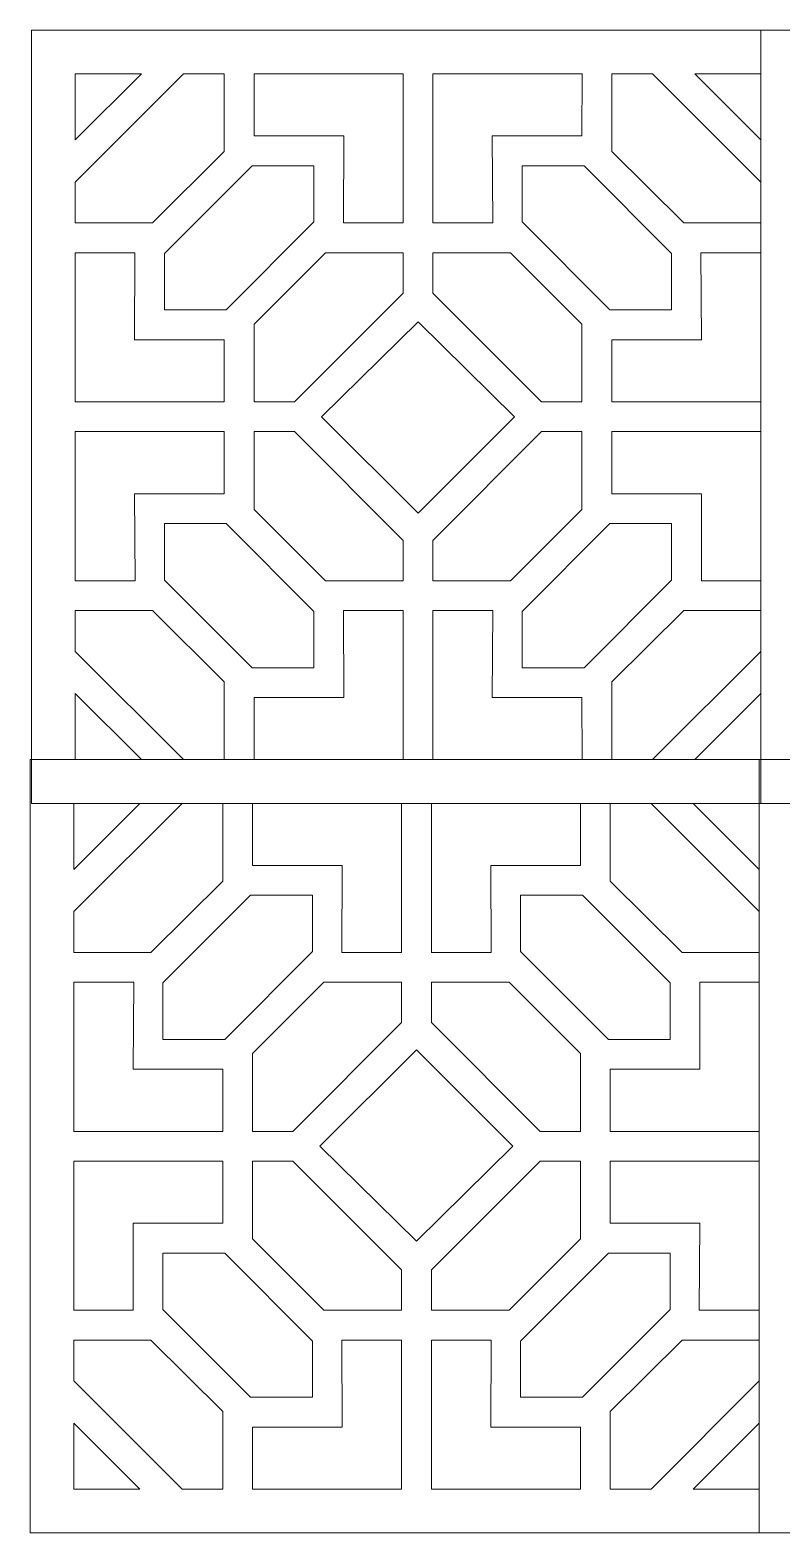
# Model space of a CAD drawing. Header units: centimetres. Extents: x -60 to 60, y -29 to 29.
# Drawn here: x -59.6 to -30.4, y -29.1 to 29.1 of the extents above; entities that cross this region are included whole.
import ezdxf

# ---------------------------------------------------------------- set-up
doc = ezdxf.new("R2010")
doc.units = ezdxf.units.CM
doc.header["$MEASUREMENT"] = 0
doc.layers.add('layer 1', color=7, linetype='Continuous')

msp = doc.modelspace()

# ---------------------------------------------------------------- linework, layer by layer
at = {"layer": 'layer 1', "color": 177, "lineweight": 9}
for points, knots in [([(-59.4996, 29.14902), (-59.4996, 29.14902), (-29.4996, 29.14968), (-29.4996, 29.14968), (-29.4996, 29.14968), (-29.4996, 29.14968), (-29.4996, -0.85032), (-29.4996, -0.85032), (-29.4996, -0.85032), (-29.4996, -0.85032), (-59.4996, -0.84966), (-59.4996, -0.84966), (-59.4996, -0.84966), (-59.4996, -0.84966), (-59.4996, 29.14902), (-59.4996, 29.14902)], [0, 0, 0, 0, 0.2, 0.2, 0.2, 0.2, 0.4, 0.4, 0.4, 0.4, 0.6, 0.6, 0.6, 0.6, 1, 1, 1, 1]), ([(-1.201, 29.14902), (-1.201, 29.14902), (-31.201, 29.14968), (-31.201, 29.14968), (-31.201, 29.14968), (-31.201, 29.14968), (-31.201, -0.85032), (-31.201, -0.85032), (-31.201, -0.85032), (-31.201, -0.85032), (-1.201, -0.84966), (-1.201, -0.84966), (-1.201, -0.84966), (-1.201, -0.84966), (-1.201, 29.14902), (-1.201, 29.14902)], [0, 0, 0, 0, 0.2, 0.2, 0.2, 0.2, 0.4, 0.4, 0.4, 0.4, 0.6, 0.6, 0.6, 0.6, 1, 1, 1, 1]), ([(-57.80098, 23.24938), (-57.80098, 23.24938), (-53.60144, 27.44848), (-53.60144, 27.44848), (-53.60144, 27.44848), (-53.60144, 27.44848), (-52.01971, 27.44848), (-52.01971, 27.44848), (-52.01971, 27.44848), (-52.01971, 27.44848), (-52.01971, 24.43427), (-52.01971, 24.43427), (-52.01971, 24.43427), (-52.01971, 24.43427), (-54.81073, 21.66667), (-54.81073, 21.66667), (-54.81073, 21.66667), (-54.81073, 21.66667), (-57.80098, 21.66667), (-57.80098, 21.66667), (-57.80098, 21.66667), (-57.80098, 21.66667), (-57.80098, 23.24938), (-57.80098, 23.24938)], [0, 0, 0, 0, 0.14285714, 0.14285714, 0.14285714, 0.14285714, 0.28571429, 0.28571429, 0.28571429, 0.28571429, 0.42857143, 0.42857143, 0.42857143, 0.42857143, 0.57142857, 0.57142857, 0.57142857, 0.57142857, 0.71428571, 0.71428571, 0.71428571, 0.71428571, 1, 1, 1, 1]), ([(-57.80098, 24.88516), (-57.80098, 24.88516), (-55.23775, 27.44848), (-55.23775, 27.44848), (-55.23775, 27.44848), (-55.23775, 27.44848), (-57.80098, 27.44848), (-57.80098, 27.44848), (-57.80098, 27.44848), (-57.80098, 27.44848), (-57.80098, 24.88516), (-57.80098, 24.88516)], [0, 0, 0, 0, 0.25, 0.25, 0.25, 0.25, 0.5, 0.5, 0.5, 0.5, 1, 1, 1, 1]), ([(-50.86319, 25.04051), (-50.86319, 25.04051), (-47.3811, 25.04126), (-47.3811, 25.04126), (-47.3811, 25.04126), (-47.3811, 25.04126), (-47.39801, 21.66667), (-47.39801, 21.66667), (-47.39801, 21.66667), (-47.39801, 21.66667), (-45.07924, 21.66667), (-45.07924, 21.66667), (-45.07924, 21.66667), (-45.07924, 21.66667), (-45.07925, 27.44848), (-45.07925, 27.44848), (-45.07925, 27.44848), (-45.07925, 27.44848), (-50.8632, 27.44848), (-50.8632, 27.44848), (-50.8632, 27.44848), (-50.8632, 27.44848), (-50.86319, 25.04051), (-50.86319, 25.04051)], [0, 0, 0, 0, 0.14285714, 0.14285714, 0.14285714, 0.14285714, 0.28571429, 0.28571429, 0.28571429, 0.28571429, 0.42857143, 0.42857143, 0.42857143, 0.42857143, 0.57142857, 0.57142857, 0.57142857, 0.57142857, 0.71428571, 0.71428571, 0.71428571, 0.71428571, 1, 1, 1, 1]), ([(-43.92273, 21.66729), (-43.92273, 21.66729), (-41.60397, 21.66729), (-41.60397, 21.66729), (-41.60397, 21.66729), (-41.60397, 21.66729), (-41.62088, 25.04189), (-41.62088, 25.04189), (-41.62088, 25.04189), (-41.62088, 25.04189), (-38.13879, 25.04114), (-38.13879, 25.04114), (-38.13879, 25.04114), (-38.13879, 25.04114), (-38.13878, 27.44912), (-38.13878, 27.44912), (-38.13878, 27.44912), (-38.13878, 27.44912), (-43.92273, 27.44911), (-43.92273, 27.44911), (-43.92273, 27.44911), (-43.92273, 27.44911), (-43.92273, 21.66729), (-43.92273, 21.66729)], [0, 0, 0, 0, 0.14285714, 0.14285714, 0.14285714, 0.14285714, 0.28571429, 0.28571429, 0.28571429, 0.28571429, 0.42857143, 0.42857143, 0.42857143, 0.42857143, 0.57142857, 0.57142857, 0.57142857, 0.57142857, 0.71428571, 0.71428571, 0.71428571, 0.71428571, 1, 1, 1, 1]), ([(-35.40054, 27.44912), (-35.40054, 27.44912), (-31.201, 23.25002), (-31.201, 23.25002), (-31.201, 23.25002), (-31.201, 23.25002), (-31.201, 21.6673), (-31.201, 21.6673), (-31.201, 21.6673), (-31.201, 21.6673), (-34.19125, 21.6673), (-34.19125, 21.6673), (-34.19125, 21.6673), (-34.19125, 21.6673), (-36.98227, 24.4349), (-36.98227, 24.4349), (-36.98227, 24.4349), (-36.98227, 24.4349), (-36.98227, 27.44912), (-36.98227, 27.44912), (-36.98227, 27.44912), (-36.98227, 27.44912), (-35.40054, 27.44912), (-35.40054, 27.44912)], [0, 0, 0, 0, 0.14285714, 0.14285714, 0.14285714, 0.14285714, 0.28571429, 0.28571429, 0.28571429, 0.28571429, 0.42857143, 0.42857143, 0.42857143, 0.42857143, 0.57142857, 0.57142857, 0.57142857, 0.57142857, 0.71428571, 0.71428571, 0.71428571, 0.71428571, 1, 1, 1, 1]), ([(-33.76423, 27.44912), (-33.76423, 27.44912), (-31.201, 24.88579), (-31.201, 24.88579), (-31.201, 24.88579), (-31.201, 24.88579), (-31.201, 27.44912), (-31.201, 27.44912), (-31.201, 27.44912), (-31.201, 27.44912), (-33.76423, 27.44912), (-33.76423, 27.44912)], [0, 0, 0, 0, 0.25, 0.25, 0.25, 0.25, 0.5, 0.5, 0.5, 0.5, 1, 1, 1, 1]), ([(-54.34244, 20.48318), (-54.34244, 20.48318), (-50.94129, 23.88474), (-50.94129, 23.88474), (-50.94129, 23.88474), (-50.94129, 23.88474), (-48.53937, 23.88468), (-48.53937, 23.88468), (-48.53937, 23.88468), (-48.53937, 23.88468), (-48.53937, 21.70394), (-48.53937, 21.70394), (-48.53937, 21.70394), (-48.53937, 21.70394), (-51.94669, 18.29332), (-51.94669, 18.29332), (-51.94669, 18.29332), (-51.94669, 18.29332), (-54.34252, 18.29331), (-54.34252, 18.29331), (-54.34252, 18.29331), (-54.34252, 18.29331), (-54.34244, 20.48318), (-54.34244, 20.48318)], [0, 0, 0, 0, 0.14285714, 0.14285714, 0.14285714, 0.14285714, 0.28571429, 0.28571429, 0.28571429, 0.28571429, 0.42857143, 0.42857143, 0.42857143, 0.42857143, 0.57142857, 0.57142857, 0.57142857, 0.57142857, 0.71428571, 0.71428571, 0.71428571, 0.71428571, 1, 1, 1, 1]), ([(-34.65954, 20.48382), (-34.65954, 20.48382), (-38.06069, 23.88537), (-38.06069, 23.88537), (-38.06069, 23.88537), (-38.06069, 23.88537), (-40.46261, 23.88531), (-40.46261, 23.88531), (-40.46261, 23.88531), (-40.46261, 23.88531), (-40.46261, 21.70458), (-40.46261, 21.70458), (-40.46261, 21.70458), (-40.46261, 21.70458), (-37.05529, 18.29396), (-37.05529, 18.29396), (-37.05529, 18.29396), (-37.05529, 18.29396), (-34.65946, 18.29395), (-34.65946, 18.29395), (-34.65946, 18.29395), (-34.65946, 18.29395), (-34.65954, 20.48382), (-34.65954, 20.48382)], [0, 0, 0, 0, 0.14285714, 0.14285714, 0.14285714, 0.14285714, 0.28571429, 0.28571429, 0.28571429, 0.28571429, 0.42857143, 0.42857143, 0.42857143, 0.42857143, 0.57142857, 0.57142857, 0.57142857, 0.57142857, 0.71428571, 0.71428571, 0.71428571, 0.71428571, 1, 1, 1, 1]), ([(-52.01971, 17.13686), (-52.01971, 17.13686), (-55.49895, 17.13675), (-55.49895, 17.13675), (-55.49895, 17.13675), (-55.49895, 17.13675), (-55.49702, 20.51003), (-55.49702, 20.51003), (-55.49702, 20.51003), (-55.49702, 20.51003), (-57.80098, 20.51004), (-57.80098, 20.51004), (-57.80098, 20.51004), (-57.80098, 20.51004), (-57.80098, 14.72548), (-57.80098, 14.72548), (-57.80098, 14.72548), (-57.80098, 14.72548), (-52.01971, 14.72548), (-52.01971, 14.72548), (-52.01971, 14.72548), (-52.01971, 14.72548), (-52.01971, 17.13686), (-52.01971, 17.13686)], [0, 0, 0, 0, 0.14285714, 0.14285714, 0.14285714, 0.14285714, 0.28571429, 0.28571429, 0.28571429, 0.28571429, 0.42857143, 0.42857143, 0.42857143, 0.42857143, 0.57142857, 0.57142857, 0.57142857, 0.57142857, 0.71428571, 0.71428571, 0.71428571, 0.71428571, 1, 1, 1, 1]), ([(-49.29671, 14.72548), (-49.29671, 14.72548), (-45.07925, 18.94311), (-45.07925, 18.94311), (-45.07925, 18.94311), (-45.07925, 18.94311), (-45.07925, 20.51003), (-45.07925, 20.51003), (-45.07925, 20.51003), (-45.07925, 20.51003), (-48.09367, 20.51252), (-48.09367, 20.51252), (-48.09367, 20.51252), (-48.09367, 20.51252), (-50.86319, 17.74309), (-50.86319, 17.74309), (-50.86319, 17.74309), (-50.86319, 17.74309), (-50.86319, 14.72548), (-50.86319, 14.72548), (-50.86319, 14.72548), (-50.86319, 14.72548), (-49.29671, 14.72548), (-49.29671, 14.72548)], [0, 0, 0, 0, 0.14285714, 0.14285714, 0.14285714, 0.14285714, 0.28571429, 0.28571429, 0.28571429, 0.28571429, 0.42857143, 0.42857143, 0.42857143, 0.42857143, 0.57142857, 0.57142857, 0.57142857, 0.57142857, 0.71428571, 0.71428571, 0.71428571, 0.71428571, 1, 1, 1, 1]), ([(-39.70527, 14.72612), (-39.70527, 14.72612), (-43.92273, 18.94375), (-43.92273, 18.94375), (-43.92273, 18.94375), (-43.92273, 18.94375), (-43.92273, 20.51067), (-43.92273, 20.51067), (-43.92273, 20.51067), (-43.92273, 20.51067), (-40.90831, 20.51315), (-40.90831, 20.51315), (-40.90831, 20.51315), (-40.90831, 20.51315), (-38.13879, 17.74373), (-38.13879, 17.74373), (-38.13879, 17.74373), (-38.13879, 17.74373), (-38.13879, 14.72612), (-38.13879, 14.72612), (-38.13879, 14.72612), (-38.13879, 14.72612), (-39.70527, 14.72612), (-39.70527, 14.72612)], [0, 0, 0, 0, 0.14285714, 0.14285714, 0.14285714, 0.14285714, 0.28571429, 0.28571429, 0.28571429, 0.28571429, 0.42857143, 0.42857143, 0.42857143, 0.42857143, 0.57142857, 0.57142857, 0.57142857, 0.57142857, 0.71428571, 0.71428571, 0.71428571, 0.71428571, 1, 1, 1, 1]), ([(-31.20098, 20.51067), (-31.20098, 20.51067), (-31.201, 14.72612), (-31.201, 14.72612), (-31.201, 14.72612), (-31.201, 14.72612), (-36.98227, 14.72612), (-36.98227, 14.72612), (-36.98227, 14.72612), (-36.98227, 14.72612), (-36.98228, 17.13748), (-36.98228, 17.13748), (-36.98228, 17.13748), (-36.98228, 17.13748), (-33.50303, 17.13738), (-33.50303, 17.13738), (-33.50303, 17.13738), (-33.50303, 17.13738), (-33.52891, 20.51146), (-33.52891, 20.51146), (-33.52891, 20.51146), (-33.52891, 20.51146), (-31.20098, 20.51067), (-31.20098, 20.51067)], [0, 0, 0, 0, 0.14285714, 0.14285714, 0.14285714, 0.14285714, 0.28571429, 0.28571429, 0.28571429, 0.28571429, 0.42857143, 0.42857143, 0.42857143, 0.42857143, 0.57142857, 0.57142857, 0.57142857, 0.57142857, 0.71428571, 0.71428571, 0.71428571, 0.71428571, 1, 1, 1, 1]), ([(-48.25044, 14.14876), (-48.25044, 14.14876), (-44.50251, 10.41098), (-44.50251, 10.41098), (-44.50251, 10.41098), (-44.50251, 10.41098), (-40.76145, 14.14853), (-40.76145, 14.14853), (-40.76145, 14.14853), (-40.76145, 14.14853), (-44.50257, 17.82786), (-44.50257, 17.82786), (-44.50257, 17.82786), (-44.50257, 17.82786), (-48.25044, 14.14876), (-48.25044, 14.14876)], [0, 0, 0, 0, 0.2, 0.2, 0.2, 0.2, 0.4, 0.4, 0.4, 0.4, 0.6, 0.6, 0.6, 0.6, 1, 1, 1, 1]), ([(-52.01971, 13.57276), (-52.01971, 13.57276), (-57.80098, 13.57276), (-57.80098, 13.57276), (-57.80098, 13.57276), (-57.80098, 13.57276), (-57.80098, 7.7882), (-57.80098, 7.7882), (-57.80098, 7.7882), (-57.80098, 7.7882), (-55.47226, 7.78821), (-55.47226, 7.78821), (-55.47226, 7.78821), (-55.47226, 7.78821), (-55.49895, 11.16149), (-55.49895, 11.16149), (-55.49895, 11.16149), (-55.49895, 11.16149), (-52.0197, 11.1614), (-52.0197, 11.1614), (-52.0197, 11.1614), (-52.0197, 11.1614), (-52.01971, 13.57276), (-52.01971, 13.57276)], [0, 0, 0, 0, 0.14285714, 0.14285714, 0.14285714, 0.14285714, 0.28571429, 0.28571429, 0.28571429, 0.28571429, 0.42857143, 0.42857143, 0.42857143, 0.42857143, 0.57142857, 0.57142857, 0.57142857, 0.57142857, 0.71428571, 0.71428571, 0.71428571, 0.71428571, 1, 1, 1, 1]), ([(-49.29671, 13.57276), (-49.29671, 13.57276), (-45.07925, 9.35513), (-45.07925, 9.35513), (-45.07925, 9.35513), (-45.07925, 9.35513), (-45.07925, 7.78821), (-45.07925, 7.78821), (-45.07925, 7.78821), (-45.07925, 7.78821), (-48.09367, 7.78572), (-48.09367, 7.78572), (-48.09367, 7.78572), (-48.09367, 7.78572), (-50.86319, 10.55515), (-50.86319, 10.55515), (-50.86319, 10.55515), (-50.86319, 10.55515), (-50.86319, 13.57276), (-50.86319, 13.57276), (-50.86319, 13.57276), (-50.86319, 13.57276), (-49.29671, 13.57276), (-49.29671, 13.57276)], [0, 0, 0, 0, 0.14285714, 0.14285714, 0.14285714, 0.14285714, 0.28571429, 0.28571429, 0.28571429, 0.28571429, 0.42857143, 0.42857143, 0.42857143, 0.42857143, 0.57142857, 0.57142857, 0.57142857, 0.57142857, 0.71428571, 0.71428571, 0.71428571, 0.71428571, 1, 1, 1, 1]), ([(-40.90831, 7.78509), (-40.90831, 7.78509), (-38.13879, 10.55451), (-38.13879, 10.55451), (-38.13879, 10.55451), (-38.13879, 10.55451), (-38.13879, 13.57211), (-38.13879, 13.57211), (-38.13879, 13.57211), (-38.13879, 13.57211), (-39.70527, 13.57212), (-39.70527, 13.57212), (-39.70527, 13.57212), (-39.70527, 13.57212), (-43.92273, 9.35449), (-43.92273, 9.35449), (-43.92273, 9.35449), (-43.92273, 9.35449), (-43.92274, 7.78757), (-43.92274, 7.78757), (-43.92274, 7.78757), (-43.92274, 7.78757), (-40.90831, 7.78509), (-40.90831, 7.78509)], [0, 0, 0, 0, 0.14285714, 0.14285714, 0.14285714, 0.14285714, 0.28571429, 0.28571429, 0.28571429, 0.28571429, 0.42857143, 0.42857143, 0.42857143, 0.42857143, 0.57142857, 0.57142857, 0.57142857, 0.57142857, 0.71428571, 0.71428571, 0.71428571, 0.71428571, 1, 1, 1, 1]), ([(-36.98227, 13.57212), (-36.98227, 13.57212), (-31.201, 13.57212), (-31.201, 13.57212), (-31.201, 13.57212), (-31.201, 13.57212), (-31.20098, 7.78757), (-31.20098, 7.78757), (-31.20098, 7.78757), (-31.20098, 7.78757), (-33.50218, 7.78757), (-33.50218, 7.78757), (-33.50218, 7.78757), (-33.50218, 7.78757), (-33.50303, 11.16086), (-33.50303, 11.16086), (-33.50303, 11.16086), (-33.50303, 11.16086), (-36.98228, 11.16076), (-36.98228, 11.16076), (-36.98228, 11.16076), (-36.98228, 11.16076), (-36.98227, 13.57212), (-36.98227, 13.57212)], [0, 0, 0, 0, 0.14285714, 0.14285714, 0.14285714, 0.14285714, 0.28571429, 0.28571429, 0.28571429, 0.28571429, 0.42857143, 0.42857143, 0.42857143, 0.42857143, 0.57142857, 0.57142857, 0.57142857, 0.57142857, 0.71428571, 0.71428571, 0.71428571, 0.71428571, 1, 1, 1, 1]), ([(-54.34244, 7.81506), (-54.34244, 7.81506), (-50.94129, 4.4135), (-50.94129, 4.4135), (-50.94129, 4.4135), (-50.94129, 4.4135), (-48.53937, 4.41356), (-48.53937, 4.41356), (-48.53937, 4.41356), (-48.53937, 4.41356), (-48.53937, 6.5943), (-48.53937, 6.5943), (-48.53937, 6.5943), (-48.53937, 6.5943), (-51.94669, 10.00492), (-51.94669, 10.00492), (-51.94669, 10.00492), (-51.94669, 10.00492), (-54.34252, 10.00493), (-54.34252, 10.00493), (-54.34252, 10.00493), (-54.34252, 10.00493), (-54.34244, 7.81506), (-54.34244, 7.81506)], [0, 0, 0, 0, 0.14285714, 0.14285714, 0.14285714, 0.14285714, 0.28571429, 0.28571429, 0.28571429, 0.28571429, 0.42857143, 0.42857143, 0.42857143, 0.42857143, 0.57142857, 0.57142857, 0.57142857, 0.57142857, 0.71428571, 0.71428571, 0.71428571, 0.71428571, 1, 1, 1, 1]), ([(-34.65954, 7.81442), (-34.65954, 7.81442), (-38.06069, 4.41287), (-38.06069, 4.41287), (-38.06069, 4.41287), (-38.06069, 4.41287), (-40.46261, 4.41293), (-40.46261, 4.41293), (-40.46261, 4.41293), (-40.46261, 4.41293), (-40.46261, 6.59366), (-40.46261, 6.59366), (-40.46261, 6.59366), (-40.46261, 6.59366), (-37.05529, 10.00428), (-37.05529, 10.00428), (-37.05529, 10.00428), (-37.05529, 10.00428), (-34.65946, 10.00429), (-34.65946, 10.00429), (-34.65946, 10.00429), (-34.65946, 10.00429), (-34.65954, 7.81442), (-34.65954, 7.81442)], [0, 0, 0, 0, 0.14285714, 0.14285714, 0.14285714, 0.14285714, 0.28571429, 0.28571429, 0.28571429, 0.28571429, 0.42857143, 0.42857143, 0.42857143, 0.42857143, 0.57142857, 0.57142857, 0.57142857, 0.57142857, 0.71428571, 0.71428571, 0.71428571, 0.71428571, 1, 1, 1, 1]), ([(-57.80098, 6.63157), (-57.80098, 6.63157), (-57.80098, 5.04886), (-57.80098, 5.04886), (-57.80098, 5.04886), (-57.80098, 5.04886), (-53.60144, 0.84976), (-53.60144, 0.84976), (-53.60144, 0.84976), (-53.60144, 0.84976), (-52.01971, 0.84976), (-52.01971, 0.84976), (-52.01971, 0.84976), (-52.01971, 0.84976), (-52.01971, 3.86397), (-52.01971, 3.86397), (-52.01971, 3.86397), (-52.01971, 3.86397), (-54.81073, 6.63157), (-54.81073, 6.63157), (-54.81073, 6.63157), (-54.81073, 6.63157), (-57.80098, 6.63157), (-57.80098, 6.63157)], [0, 0, 0, 0, 0.14285714, 0.14285714, 0.14285714, 0.14285714, 0.28571429, 0.28571429, 0.28571429, 0.28571429, 0.42857143, 0.42857143, 0.42857143, 0.42857143, 0.57142857, 0.57142857, 0.57142857, 0.57142857, 0.71428571, 0.71428571, 0.71428571, 0.71428571, 1, 1, 1, 1]), ([(-50.86319, 3.25773), (-50.86319, 3.25773), (-47.3811, 3.25698), (-47.3811, 3.25698), (-47.3811, 3.25698), (-47.3811, 3.25698), (-47.39801, 6.63159), (-47.39801, 6.63159), (-47.39801, 6.63159), (-47.39801, 6.63159), (-45.07925, 6.63159), (-45.07925, 6.63159), (-45.07925, 6.63159), (-45.07925, 6.63159), (-45.07925, 0.84976), (-45.07925, 0.84976), (-45.07925, 0.84976), (-45.07925, 0.84976), (-50.8632, 0.84976), (-50.8632, 0.84976), (-50.8632, 0.84976), (-50.8632, 0.84976), (-50.86319, 3.25773), (-50.86319, 3.25773)], [0, 0, 0, 0, 0.14285714, 0.14285714, 0.14285714, 0.14285714, 0.28571429, 0.28571429, 0.28571429, 0.28571429, 0.42857143, 0.42857143, 0.42857143, 0.42857143, 0.57142857, 0.57142857, 0.57142857, 0.57142857, 0.71428571, 0.71428571, 0.71428571, 0.71428571, 1, 1, 1, 1]), ([(-43.92274, 6.63094), (-43.92274, 6.63094), (-41.60397, 6.63095), (-41.60397, 6.63095), (-41.60397, 6.63095), (-41.60397, 6.63095), (-41.62088, 3.25635), (-41.62088, 3.25635), (-41.62088, 3.25635), (-41.62088, 3.25635), (-38.13879, 3.25709), (-38.13879, 3.25709), (-38.13879, 3.25709), (-38.13879, 3.25709), (-38.13878, 0.84912), (-38.13878, 0.84912), (-38.13878, 0.84912), (-38.13878, 0.84912), (-43.92273, 0.84912), (-43.92273, 0.84912), (-43.92273, 0.84912), (-43.92273, 0.84912), (-43.92274, 6.63094), (-43.92274, 6.63094)], [0, 0, 0, 0, 0.14285714, 0.14285714, 0.14285714, 0.14285714, 0.28571429, 0.28571429, 0.28571429, 0.28571429, 0.42857143, 0.42857143, 0.42857143, 0.42857143, 0.57142857, 0.57142857, 0.57142857, 0.57142857, 0.71428571, 0.71428571, 0.71428571, 0.71428571, 1, 1, 1, 1]), ([(-31.201, 5.04822), (-31.201, 5.04822), (-35.40053, 0.84912), (-35.40053, 0.84912), (-35.40053, 0.84912), (-35.40053, 0.84912), (-36.98227, 0.84912), (-36.98227, 0.84912), (-36.98227, 0.84912), (-36.98227, 0.84912), (-36.98227, 3.86334), (-36.98227, 3.86334), (-36.98227, 3.86334), (-36.98227, 3.86334), (-34.19125, 6.63094), (-34.19125, 6.63094), (-34.19125, 6.63094), (-34.19125, 6.63094), (-31.201, 6.63094), (-31.201, 6.63094), (-31.201, 6.63094), (-31.201, 6.63094), (-31.201, 5.04822), (-31.201, 5.04822)], [0, 0, 0, 0, 0.14285714, 0.14285714, 0.14285714, 0.14285714, 0.28571429, 0.28571429, 0.28571429, 0.28571429, 0.42857143, 0.42857143, 0.42857143, 0.42857143, 0.57142857, 0.57142857, 0.57142857, 0.57142857, 0.71428571, 0.71428571, 0.71428571, 0.71428571, 1, 1, 1, 1]), ([(-57.80098, 3.41308), (-57.80098, 3.41308), (-55.23775, 0.84976), (-55.23775, 0.84976), (-55.23775, 0.84976), (-55.23775, 0.84976), (-57.80098, 0.84976), (-57.80098, 0.84976), (-57.80098, 0.84976), (-57.80098, 0.84976), (-57.80098, 3.41308), (-57.80098, 3.41308)], [0, 0, 0, 0, 0.25, 0.25, 0.25, 0.25, 0.5, 0.5, 0.5, 0.5, 1, 1, 1, 1]), ([(-33.76423, 0.84912), (-33.76423, 0.84912), (-31.201, 3.41245), (-31.201, 3.41245), (-31.201, 3.41245), (-31.201, 3.41245), (-31.201, 0.84912), (-31.201, 0.84912), (-31.201, 0.84912), (-31.201, 0.84912), (-33.76423, 0.84912), (-33.76423, 0.84912)], [0, 0, 0, 0, 0.25, 0.25, 0.25, 0.25, 0.5, 0.5, 0.5, 0.5, 1, 1, 1, 1]), ([(-59.55783, -29.14902), (-59.55783, -29.14902), (-29.55783, -29.14968), (-29.55783, -29.14968), (-29.55783, -29.14968), (-29.55783, -29.14968), (-29.55783, 0.85032), (-29.55783, 0.85032), (-29.55783, 0.85032), (-29.55783, 0.85032), (-59.55783, 0.84966), (-59.55783, 0.84966), (-59.55783, 0.84966), (-59.55783, 0.84966), (-59.55783, -29.14902), (-59.55783, -29.14902)], [0, 0, 0, 0, 0.2, 0.2, 0.2, 0.2, 0.4, 0.4, 0.4, 0.4, 0.6, 0.6, 0.6, 0.6, 1, 1, 1, 1]), ([(-1.25923, -29.14902), (-1.25923, -29.14902), (-31.25923, -29.14968), (-31.25923, -29.14968), (-31.25923, -29.14968), (-31.25923, -29.14968), (-31.25923, 0.85032), (-31.25923, 0.85032), (-31.25923, 0.85032), (-31.25923, 0.85032), (-1.25923, 0.84966), (-1.25923, 0.84966), (-1.25923, 0.84966), (-1.25923, 0.84966), (-1.25923, -29.14902), (-1.25923, -29.14902)], [0, 0, 0, 0, 0.2, 0.2, 0.2, 0.2, 0.4, 0.4, 0.4, 0.4, 0.6, 0.6, 0.6, 0.6, 1, 1, 1, 1]), ([(-57.85921, -3.41308), (-57.85921, -3.41308), (-55.29598, -0.84976), (-55.29598, -0.84976), (-55.29598, -0.84976), (-55.29598, -0.84976), (-57.85921, -0.84976), (-57.85921, -0.84976), (-57.85921, -0.84976), (-57.85921, -0.84976), (-57.85921, -3.41308), (-57.85921, -3.41308)], [0, 0, 0, 0, 0.25, 0.25, 0.25, 0.25, 0.5, 0.5, 0.5, 0.5, 1, 1, 1, 1]), ([(-57.85921, -6.63157), (-57.85921, -6.63157), (-57.85921, -5.04886), (-57.85921, -5.04886), (-57.85921, -5.04886), (-57.85921, -5.04886), (-53.65967, -0.84976), (-53.65967, -0.84976), (-53.65967, -0.84976), (-53.65967, -0.84976), (-52.07794, -0.84976), (-52.07794, -0.84976), (-52.07794, -0.84976), (-52.07794, -0.84976), (-52.07794, -3.86397), (-52.07794, -3.86397), (-52.07794, -3.86397), (-52.07794, -3.86397), (-54.86896, -6.63157), (-54.86896, -6.63157), (-54.86896, -6.63157), (-54.86896, -6.63157), (-57.85921, -6.63157), (-57.85921, -6.63157)], [0, 0, 0, 0, 0.14285714, 0.14285714, 0.14285714, 0.14285714, 0.28571429, 0.28571429, 0.28571429, 0.28571429, 0.42857143, 0.42857143, 0.42857143, 0.42857143, 0.57142857, 0.57142857, 0.57142857, 0.57142857, 0.71428571, 0.71428571, 0.71428571, 0.71428571, 1, 1, 1, 1]), ([(-50.92142, -3.25773), (-50.92142, -3.25773), (-47.43933, -3.25698), (-47.43933, -3.25698), (-47.43933, -3.25698), (-47.43933, -3.25698), (-47.45624, -6.63159), (-47.45624, -6.63159), (-47.45624, -6.63159), (-47.45624, -6.63159), (-45.13748, -6.63159), (-45.13748, -6.63159), (-45.13748, -6.63159), (-45.13748, -6.63159), (-45.13748, -0.84976), (-45.13748, -0.84976), (-45.13748, -0.84976), (-45.13748, -0.84976), (-50.92143, -0.84976), (-50.92143, -0.84976), (-50.92143, -0.84976), (-50.92143, -0.84976), (-50.92142, -3.25773), (-50.92142, -3.25773)], [0, 0, 0, 0, 0.14285714, 0.14285714, 0.14285714, 0.14285714, 0.28571429, 0.28571429, 0.28571429, 0.28571429, 0.42857143, 0.42857143, 0.42857143, 0.42857143, 0.57142857, 0.57142857, 0.57142857, 0.57142857, 0.71428571, 0.71428571, 0.71428571, 0.71428571, 1, 1, 1, 1]), ([(-43.98097, -6.63094), (-43.98097, -6.63094), (-41.6622, -6.63095), (-41.6622, -6.63095), (-41.6622, -6.63095), (-41.6622, -6.63095), (-41.67911, -3.25635), (-41.67911, -3.25635), (-41.67911, -3.25635), (-41.67911, -3.25635), (-38.19702, -3.25709), (-38.19702, -3.25709), (-38.19702, -3.25709), (-38.19702, -3.25709), (-38.19701, -0.84912), (-38.19701, -0.84912), (-38.19701, -0.84912), (-38.19701, -0.84912), (-43.98096, -0.84912), (-43.98096, -0.84912), (-43.98096, -0.84912), (-43.98096, -0.84912), (-43.98097, -6.63094), (-43.98097, -6.63094)], [0, 0, 0, 0, 0.14285714, 0.14285714, 0.14285714, 0.14285714, 0.28571429, 0.28571429, 0.28571429, 0.28571429, 0.42857143, 0.42857143, 0.42857143, 0.42857143, 0.57142857, 0.57142857, 0.57142857, 0.57142857, 0.71428571, 0.71428571, 0.71428571, 0.71428571, 1, 1, 1, 1]), ([(-31.25923, -5.04822), (-31.25923, -5.04822), (-35.45876, -0.84912), (-35.45876, -0.84912), (-35.45876, -0.84912), (-35.45876, -0.84912), (-37.0405, -0.84912), (-37.0405, -0.84912), (-37.0405, -0.84912), (-37.0405, -0.84912), (-37.0405, -3.86334), (-37.0405, -3.86334), (-37.0405, -3.86334), (-37.0405, -3.86334), (-34.24948, -6.63094), (-34.24948, -6.63094), (-34.24948, -6.63094), (-34.24948, -6.63094), (-31.25923, -6.63094), (-31.25923, -6.63094), (-31.25923, -6.63094), (-31.25923, -6.63094), (-31.25923, -5.04822), (-31.25923, -5.04822)], [0, 0, 0, 0, 0.14285714, 0.14285714, 0.14285714, 0.14285714, 0.28571429, 0.28571429, 0.28571429, 0.28571429, 0.42857143, 0.42857143, 0.42857143, 0.42857143, 0.57142857, 0.57142857, 0.57142857, 0.57142857, 0.71428571, 0.71428571, 0.71428571, 0.71428571, 1, 1, 1, 1]), ([(-33.82246, -0.84912), (-33.82246, -0.84912), (-31.25923, -3.41245), (-31.25923, -3.41245), (-31.25923, -3.41245), (-31.25923, -3.41245), (-31.25923, -0.84912), (-31.25923, -0.84912), (-31.25923, -0.84912), (-31.25923, -0.84912), (-33.82246, -0.84912), (-33.82246, -0.84912)], [0, 0, 0, 0, 0.25, 0.25, 0.25, 0.25, 0.5, 0.5, 0.5, 0.5, 1, 1, 1, 1]), ([(-54.40067, -7.81506), (-54.40067, -7.81506), (-50.99952, -4.4135), (-50.99952, -4.4135), (-50.99952, -4.4135), (-50.99952, -4.4135), (-48.5976, -4.41356), (-48.5976, -4.41356), (-48.5976, -4.41356), (-48.5976, -4.41356), (-48.5976, -6.5943), (-48.5976, -6.5943), (-48.5976, -6.5943), (-48.5976, -6.5943), (-52.00492, -10.00492), (-52.00492, -10.00492), (-52.00492, -10.00492), (-52.00492, -10.00492), (-54.40075, -10.00493), (-54.40075, -10.00493), (-54.40075, -10.00493), (-54.40075, -10.00493), (-54.40067, -7.81506), (-54.40067, -7.81506)], [0, 0, 0, 0, 0.14285714, 0.14285714, 0.14285714, 0.14285714, 0.28571429, 0.28571429, 0.28571429, 0.28571429, 0.42857143, 0.42857143, 0.42857143, 0.42857143, 0.57142857, 0.57142857, 0.57142857, 0.57142857, 0.71428571, 0.71428571, 0.71428571, 0.71428571, 1, 1, 1, 1]), ([(-34.71777, -7.81442), (-34.71777, -7.81442), (-38.11892, -4.41287), (-38.11892, -4.41287), (-38.11892, -4.41287), (-38.11892, -4.41287), (-40.52084, -4.41293), (-40.52084, -4.41293), (-40.52084, -4.41293), (-40.52084, -4.41293), (-40.52084, -6.59366), (-40.52084, -6.59366), (-40.52084, -6.59366), (-40.52084, -6.59366), (-37.11352, -10.00428), (-37.11352, -10.00428), (-37.11352, -10.00428), (-37.11352, -10.00428), (-34.71769, -10.00429), (-34.71769, -10.00429), (-34.71769, -10.00429), (-34.71769, -10.00429), (-34.71777, -7.81442), (-34.71777, -7.81442)], [0, 0, 0, 0, 0.14285714, 0.14285714, 0.14285714, 0.14285714, 0.28571429, 0.28571429, 0.28571429, 0.28571429, 0.42857143, 0.42857143, 0.42857143, 0.42857143, 0.57142857, 0.57142857, 0.57142857, 0.57142857, 0.71428571, 0.71428571, 0.71428571, 0.71428571, 1, 1, 1, 1]), ([(-52.07794, -13.57276), (-52.07794, -13.57276), (-57.85921, -13.57276), (-57.85921, -13.57276), (-57.85921, -13.57276), (-57.85921, -13.57276), (-57.85921, -7.7882), (-57.85921, -7.7882), (-57.85921, -7.7882), (-57.85921, -7.7882), (-55.53049, -7.78821), (-55.53049, -7.78821), (-55.53049, -7.78821), (-55.53049, -7.78821), (-55.55718, -11.16149), (-55.55718, -11.16149), (-55.55718, -11.16149), (-55.55718, -11.16149), (-52.07793, -11.1614), (-52.07793, -11.1614), (-52.07793, -11.1614), (-52.07793, -11.1614), (-52.07794, -13.57276), (-52.07794, -13.57276)], [0, 0, 0, 0, 0.14285714, 0.14285714, 0.14285714, 0.14285714, 0.28571429, 0.28571429, 0.28571429, 0.28571429, 0.42857143, 0.42857143, 0.42857143, 0.42857143, 0.57142857, 0.57142857, 0.57142857, 0.57142857, 0.71428571, 0.71428571, 0.71428571, 0.71428571, 1, 1, 1, 1]), ([(-49.35494, -13.57276), (-49.35494, -13.57276), (-45.13748, -9.35513), (-45.13748, -9.35513), (-45.13748, -9.35513), (-45.13748, -9.35513), (-45.13748, -7.78821), (-45.13748, -7.78821), (-45.13748, -7.78821), (-45.13748, -7.78821), (-48.1519, -7.78572), (-48.1519, -7.78572), (-48.1519, -7.78572), (-48.1519, -7.78572), (-50.92142, -10.55515), (-50.92142, -10.55515), (-50.92142, -10.55515), (-50.92142, -10.55515), (-50.92142, -13.57276), (-50.92142, -13.57276), (-50.92142, -13.57276), (-50.92142, -13.57276), (-49.35494, -13.57276), (-49.35494, -13.57276)], [0, 0, 0, 0, 0.14285714, 0.14285714, 0.14285714, 0.14285714, 0.28571429, 0.28571429, 0.28571429, 0.28571429, 0.42857143, 0.42857143, 0.42857143, 0.42857143, 0.57142857, 0.57142857, 0.57142857, 0.57142857, 0.71428571, 0.71428571, 0.71428571, 0.71428571, 1, 1, 1, 1]), ([(-40.96654, -7.78509), (-40.96654, -7.78509), (-38.19702, -10.55451), (-38.19702, -10.55451), (-38.19702, -10.55451), (-38.19702, -10.55451), (-38.19702, -13.57211), (-38.19702, -13.57211), (-38.19702, -13.57211), (-38.19702, -13.57211), (-39.7635, -13.57212), (-39.7635, -13.57212), (-39.7635, -13.57212), (-39.7635, -13.57212), (-43.98096, -9.35449), (-43.98096, -9.35449), (-43.98096, -9.35449), (-43.98096, -9.35449), (-43.98097, -7.78757), (-43.98097, -7.78757), (-43.98097, -7.78757), (-43.98097, -7.78757), (-40.96654, -7.78509), (-40.96654, -7.78509)], [0, 0, 0, 0, 0.14285714, 0.14285714, 0.14285714, 0.14285714, 0.28571429, 0.28571429, 0.28571429, 0.28571429, 0.42857143, 0.42857143, 0.42857143, 0.42857143, 0.57142857, 0.57142857, 0.57142857, 0.57142857, 0.71428571, 0.71428571, 0.71428571, 0.71428571, 1, 1, 1, 1]), ([(-37.0405, -13.57212), (-37.0405, -13.57212), (-31.25923, -13.57212), (-31.25923, -13.57212), (-31.25923, -13.57212), (-31.25923, -13.57212), (-31.25921, -7.78757), (-31.25921, -7.78757), (-31.25921, -7.78757), (-31.25921, -7.78757), (-33.56041, -7.78757), (-33.56041, -7.78757), (-33.56041, -7.78757), (-33.56041, -7.78757), (-33.56126, -11.16086), (-33.56126, -11.16086), (-33.56126, -11.16086), (-33.56126, -11.16086), (-37.04051, -11.16076), (-37.04051, -11.16076), (-37.04051, -11.16076), (-37.04051, -11.16076), (-37.0405, -13.57212), (-37.0405, -13.57212)], [0, 0, 0, 0, 0.14285714, 0.14285714, 0.14285714, 0.14285714, 0.28571429, 0.28571429, 0.28571429, 0.28571429, 0.42857143, 0.42857143, 0.42857143, 0.42857143, 0.57142857, 0.57142857, 0.57142857, 0.57142857, 0.71428571, 0.71428571, 0.71428571, 0.71428571, 1, 1, 1, 1]), ([(-48.30867, -14.14876), (-48.30867, -14.14876), (-44.56074, -10.41098), (-44.56074, -10.41098), (-44.56074, -10.41098), (-44.56074, -10.41098), (-40.81968, -14.14853), (-40.81968, -14.14853), (-40.81968, -14.14853), (-40.81968, -14.14853), (-44.5608, -17.82786), (-44.5608, -17.82786), (-44.5608, -17.82786), (-44.5608, -17.82786), (-48.30867, -14.14876), (-48.30867, -14.14876)], [0, 0, 0, 0, 0.2, 0.2, 0.2, 0.2, 0.4, 0.4, 0.4, 0.4, 0.6, 0.6, 0.6, 0.6, 1, 1, 1, 1]), ([(-52.07794, -17.13686), (-52.07794, -17.13686), (-55.55718, -17.13675), (-55.55718, -17.13675), (-55.55718, -17.13675), (-55.55718, -17.13675), (-55.55525, -20.51003), (-55.55525, -20.51003), (-55.55525, -20.51003), (-55.55525, -20.51003), (-57.85921, -20.51004), (-57.85921, -20.51004), (-57.85921, -20.51004), (-57.85921, -20.51004), (-57.85921, -14.72548), (-57.85921, -14.72548), (-57.85921, -14.72548), (-57.85921, -14.72548), (-52.07794, -14.72548), (-52.07794, -14.72548), (-52.07794, -14.72548), (-52.07794, -14.72548), (-52.07794, -17.13686), (-52.07794, -17.13686)], [0, 0, 0, 0, 0.14285714, 0.14285714, 0.14285714, 0.14285714, 0.28571429, 0.28571429, 0.28571429, 0.28571429, 0.42857143, 0.42857143, 0.42857143, 0.42857143, 0.57142857, 0.57142857, 0.57142857, 0.57142857, 0.71428571, 0.71428571, 0.71428571, 0.71428571, 1, 1, 1, 1]), ([(-49.35494, -14.72548), (-49.35494, -14.72548), (-45.13748, -18.94311), (-45.13748, -18.94311), (-45.13748, -18.94311), (-45.13748, -18.94311), (-45.13748, -20.51003), (-45.13748, -20.51003), (-45.13748, -20.51003), (-45.13748, -20.51003), (-48.1519, -20.51252), (-48.1519, -20.51252), (-48.1519, -20.51252), (-48.1519, -20.51252), (-50.92142, -17.74309), (-50.92142, -17.74309), (-50.92142, -17.74309), (-50.92142, -17.74309), (-50.92142, -14.72548), (-50.92142, -14.72548), (-50.92142, -14.72548), (-50.92142, -14.72548), (-49.35494, -14.72548), (-49.35494, -14.72548)], [0, 0, 0, 0, 0.14285714, 0.14285714, 0.14285714, 0.14285714, 0.28571429, 0.28571429, 0.28571429, 0.28571429, 0.42857143, 0.42857143, 0.42857143, 0.42857143, 0.57142857, 0.57142857, 0.57142857, 0.57142857, 0.71428571, 0.71428571, 0.71428571, 0.71428571, 1, 1, 1, 1]), ([(-39.7635, -14.72612), (-39.7635, -14.72612), (-43.98096, -18.94375), (-43.98096, -18.94375), (-43.98096, -18.94375), (-43.98096, -18.94375), (-43.98096, -20.51067), (-43.98096, -20.51067), (-43.98096, -20.51067), (-43.98096, -20.51067), (-40.96654, -20.51315), (-40.96654, -20.51315), (-40.96654, -20.51315), (-40.96654, -20.51315), (-38.19702, -17.74373), (-38.19702, -17.74373), (-38.19702, -17.74373), (-38.19702, -17.74373), (-38.19702, -14.72612), (-38.19702, -14.72612), (-38.19702, -14.72612), (-38.19702, -14.72612), (-39.7635, -14.72612), (-39.7635, -14.72612)], [0, 0, 0, 0, 0.14285714, 0.14285714, 0.14285714, 0.14285714, 0.28571429, 0.28571429, 0.28571429, 0.28571429, 0.42857143, 0.42857143, 0.42857143, 0.42857143, 0.57142857, 0.57142857, 0.57142857, 0.57142857, 0.71428571, 0.71428571, 0.71428571, 0.71428571, 1, 1, 1, 1]), ([(-31.25921, -20.51067), (-31.25921, -20.51067), (-31.25923, -14.72612), (-31.25923, -14.72612), (-31.25923, -14.72612), (-31.25923, -14.72612), (-37.0405, -14.72612), (-37.0405, -14.72612), (-37.0405, -14.72612), (-37.0405, -14.72612), (-37.04051, -17.13748), (-37.04051, -17.13748), (-37.04051, -17.13748), (-37.04051, -17.13748), (-33.56126, -17.13738), (-33.56126, -17.13738), (-33.56126, -17.13738), (-33.56126, -17.13738), (-33.58714, -20.51146), (-33.58714, -20.51146), (-33.58714, -20.51146), (-33.58714, -20.51146), (-31.25921, -20.51067), (-31.25921, -20.51067)], [0, 0, 0, 0, 0.14285714, 0.14285714, 0.14285714, 0.14285714, 0.28571429, 0.28571429, 0.28571429, 0.28571429, 0.42857143, 0.42857143, 0.42857143, 0.42857143, 0.57142857, 0.57142857, 0.57142857, 0.57142857, 0.71428571, 0.71428571, 0.71428571, 0.71428571, 1, 1, 1, 1]), ([(-54.40067, -20.48318), (-54.40067, -20.48318), (-50.99952, -23.88474), (-50.99952, -23.88474), (-50.99952, -23.88474), (-50.99952, -23.88474), (-48.5976, -23.88468), (-48.5976, -23.88468), (-48.5976, -23.88468), (-48.5976, -23.88468), (-48.5976, -21.70394), (-48.5976, -21.70394), (-48.5976, -21.70394), (-48.5976, -21.70394), (-52.00492, -18.29332), (-52.00492, -18.29332), (-52.00492, -18.29332), (-52.00492, -18.29332), (-54.40075, -18.29331), (-54.40075, -18.29331), (-54.40075, -18.29331), (-54.40075, -18.29331), (-54.40067, -20.48318), (-54.40067, -20.48318)], [0, 0, 0, 0, 0.14285714, 0.14285714, 0.14285714, 0.14285714, 0.28571429, 0.28571429, 0.28571429, 0.28571429, 0.42857143, 0.42857143, 0.42857143, 0.42857143, 0.57142857, 0.57142857, 0.57142857, 0.57142857, 0.71428571, 0.71428571, 0.71428571, 0.71428571, 1, 1, 1, 1]), ([(-34.71777, -20.48382), (-34.71777, -20.48382), (-38.11892, -23.88537), (-38.11892, -23.88537), (-38.11892, -23.88537), (-38.11892, -23.88537), (-40.52084, -23.88531), (-40.52084, -23.88531), (-40.52084, -23.88531), (-40.52084, -23.88531), (-40.52084, -21.70458), (-40.52084, -21.70458), (-40.52084, -21.70458), (-40.52084, -21.70458), (-37.11352, -18.29396), (-37.11352, -18.29396), (-37.11352, -18.29396), (-37.11352, -18.29396), (-34.71769, -18.29395), (-34.71769, -18.29395), (-34.71769, -18.29395), (-34.71769, -18.29395), (-34.71777, -20.48382), (-34.71777, -20.48382)], [0, 0, 0, 0, 0.14285714, 0.14285714, 0.14285714, 0.14285714, 0.28571429, 0.28571429, 0.28571429, 0.28571429, 0.42857143, 0.42857143, 0.42857143, 0.42857143, 0.57142857, 0.57142857, 0.57142857, 0.57142857, 0.71428571, 0.71428571, 0.71428571, 0.71428571, 1, 1, 1, 1]), ([(-57.85921, -23.24938), (-57.85921, -23.24938), (-53.65967, -27.44848), (-53.65967, -27.44848), (-53.65967, -27.44848), (-53.65967, -27.44848), (-52.07794, -27.44848), (-52.07794, -27.44848), (-52.07794, -27.44848), (-52.07794, -27.44848), (-52.07794, -24.43427), (-52.07794, -24.43427), (-52.07794, -24.43427), (-52.07794, -24.43427), (-54.86896, -21.66667), (-54.86896, -21.66667), (-54.86896, -21.66667), (-54.86896, -21.66667), (-57.85921, -21.66667), (-57.85921, -21.66667), (-57.85921, -21.66667), (-57.85921, -21.66667), (-57.85921, -23.24938), (-57.85921, -23.24938)], [0, 0, 0, 0, 0.14285714, 0.14285714, 0.14285714, 0.14285714, 0.28571429, 0.28571429, 0.28571429, 0.28571429, 0.42857143, 0.42857143, 0.42857143, 0.42857143, 0.57142857, 0.57142857, 0.57142857, 0.57142857, 0.71428571, 0.71428571, 0.71428571, 0.71428571, 1, 1, 1, 1]), ([(-50.92142, -25.04051), (-50.92142, -25.04051), (-47.43933, -25.04126), (-47.43933, -25.04126), (-47.43933, -25.04126), (-47.43933, -25.04126), (-47.45624, -21.66667), (-47.45624, -21.66667), (-47.45624, -21.66667), (-47.45624, -21.66667), (-45.13747, -21.66667), (-45.13747, -21.66667), (-45.13747, -21.66667), (-45.13747, -21.66667), (-45.13748, -27.44848), (-45.13748, -27.44848), (-45.13748, -27.44848), (-45.13748, -27.44848), (-50.92143, -27.44848), (-50.92143, -27.44848), (-50.92143, -27.44848), (-50.92143, -27.44848), (-50.92142, -25.04051), (-50.92142, -25.04051)], [0, 0, 0, 0, 0.14285714, 0.14285714, 0.14285714, 0.14285714, 0.28571429, 0.28571429, 0.28571429, 0.28571429, 0.42857143, 0.42857143, 0.42857143, 0.42857143, 0.57142857, 0.57142857, 0.57142857, 0.57142857, 0.71428571, 0.71428571, 0.71428571, 0.71428571, 1, 1, 1, 1]), ([(-43.98096, -21.66729), (-43.98096, -21.66729), (-41.6622, -21.66729), (-41.6622, -21.66729), (-41.6622, -21.66729), (-41.6622, -21.66729), (-41.67911, -25.04189), (-41.67911, -25.04189), (-41.67911, -25.04189), (-41.67911, -25.04189), (-38.19702, -25.04114), (-38.19702, -25.04114), (-38.19702, -25.04114), (-38.19702, -25.04114), (-38.19701, -27.44912), (-38.19701, -27.44912), (-38.19701, -27.44912), (-38.19701, -27.44912), (-43.98096, -27.44911), (-43.98096, -27.44911), (-43.98096, -27.44911), (-43.98096, -27.44911), (-43.98096, -21.66729), (-43.98096, -21.66729)], [0, 0, 0, 0, 0.14285714, 0.14285714, 0.14285714, 0.14285714, 0.28571429, 0.28571429, 0.28571429, 0.28571429, 0.42857143, 0.42857143, 0.42857143, 0.42857143, 0.57142857, 0.57142857, 0.57142857, 0.57142857, 0.71428571, 0.71428571, 0.71428571, 0.71428571, 1, 1, 1, 1]), ([(-35.45877, -27.44912), (-35.45877, -27.44912), (-31.25923, -23.25002), (-31.25923, -23.25002), (-31.25923, -23.25002), (-31.25923, -23.25002), (-31.25923, -21.6673), (-31.25923, -21.6673), (-31.25923, -21.6673), (-31.25923, -21.6673), (-34.24948, -21.6673), (-34.24948, -21.6673), (-34.24948, -21.6673), (-34.24948, -21.6673), (-37.0405, -24.4349), (-37.0405, -24.4349), (-37.0405, -24.4349), (-37.0405, -24.4349), (-37.0405, -27.44912), (-37.0405, -27.44912), (-37.0405, -27.44912), (-37.0405, -27.44912), (-35.45877, -27.44912), (-35.45877, -27.44912)], [0, 0, 0, 0, 0.14285714, 0.14285714, 0.14285714, 0.14285714, 0.28571429, 0.28571429, 0.28571429, 0.28571429, 0.42857143, 0.42857143, 0.42857143, 0.42857143, 0.57142857, 0.57142857, 0.57142857, 0.57142857, 0.71428571, 0.71428571, 0.71428571, 0.71428571, 1, 1, 1, 1]), ([(-57.85921, -24.88516), (-57.85921, -24.88516), (-55.29598, -27.44848), (-55.29598, -27.44848), (-55.29598, -27.44848), (-55.29598, -27.44848), (-57.85921, -27.44848), (-57.85921, -27.44848), (-57.85921, -27.44848), (-57.85921, -27.44848), (-57.85921, -24.88516), (-57.85921, -24.88516)], [0, 0, 0, 0, 0.25, 0.25, 0.25, 0.25, 0.5, 0.5, 0.5, 0.5, 1, 1, 1, 1]), ([(-33.82246, -27.44912), (-33.82246, -27.44912), (-31.25923, -24.88579), (-31.25923, -24.88579), (-31.25923, -24.88579), (-31.25923, -24.88579), (-31.25923, -27.44912), (-31.25923, -27.44912), (-31.25923, -27.44912), (-31.25923, -27.44912), (-33.82246, -27.44912), (-33.82246, -27.44912)], [0, 0, 0, 0, 0.25, 0.25, 0.25, 0.25, 0.5, 0.5, 0.5, 0.5, 1, 1, 1, 1])]:
    msp.add_open_spline(points, degree=3, knots=knots, dxfattribs=at)

doc.saveas('drawing.dxf')
